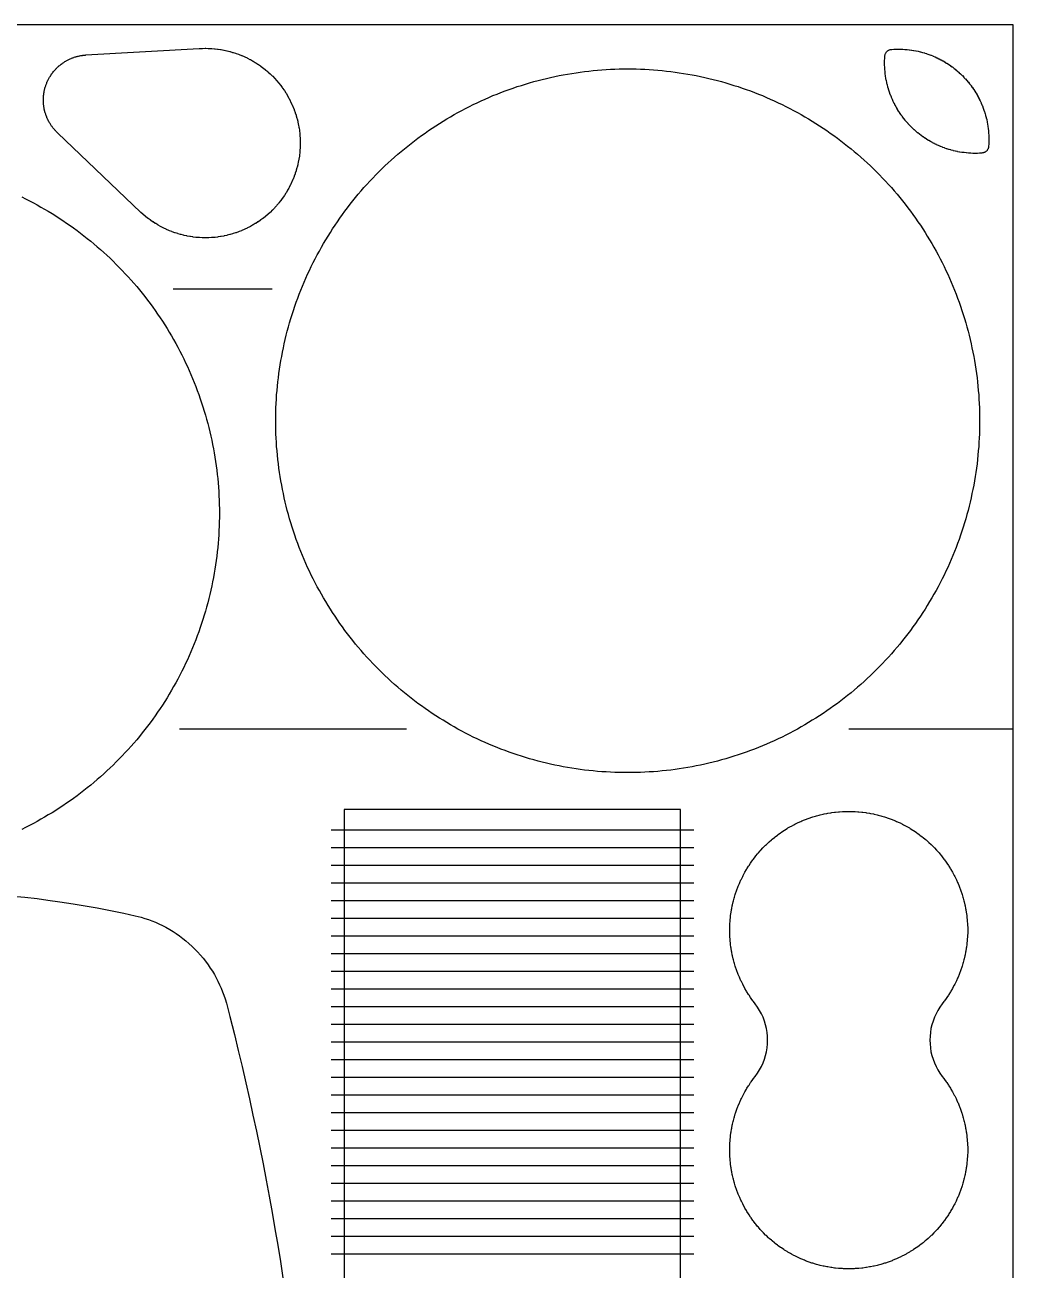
# Model space of a CAD drawing. Header units: millimetres. Extents: x 0 to 2100, y 0 to 2800.
# Drawn here: x 977 to 2100, y 1385 to 2800 of the extents above; entities that cross this region are included whole.
import ezdxf

# ---------------------------------------------------------------- set-up
doc = ezdxf.new("R2010")
doc.units = ezdxf.units.MM
for name, color, linetype in [('DANISH_V91_Z4', 1, 'Continuous'), ('HEDIYELIK_13', 30, 'Continuous'), ('HEDIYELIK_17', 30, 'Continuous'), ('HEDIYELIK_18', 30, 'Continuous'), ('KIRIM_Z1.5', 4, 'Continuous'), ('PLAKA', 8, 'Continuous'), ('TARAMA_OLUK_Z1.3', 3, 'Continuous'), ('TARAMA_PANEL', 5, 'Continuous'), ('V91_GONYE_DAIRE', 1, 'Continuous')]:
    doc.layers.add(name, color=color, linetype=linetype)

msp = doc.modelspace()

# ---------------------------------------------------------------- linework, layer by layer
at = {"layer": 'DANISH_V91_Z4'}
msp.add_lwpolyline([(963.4, 1809.7), (977.1, 1808.3), (990.9, 1806.8), (1003.1, 1805.2), (1016.7, 1803.3), (1031.9, 1801), (1045.5, 1798.7), (1059.1, 1796.3), (1074.3, 1793.4), (1089.6, 1790.3), (1102.3, 1787.4), (1109, 1785.7), (1113.2, 1784.4), (1117.3, 1783), (1121.4, 1781.5), (1125.4, 1779.9), (1129.3, 1778.1), (1133.2, 1776.2), (1137.1, 1774.2), (1141.6, 1771.7), (1145.3, 1769.4), (1148.9, 1767), (1152.5, 1764.6), (1156.6, 1761.4), (1160, 1758.7), (1163.3, 1755.9), (1167.1, 1752.4), (1170.2, 1749.4), (1173.2, 1746.2), (1176.7, 1742.4), (1179.5, 1739.1), (1182.2, 1735.7), (1185.3, 1731.5), (1187.7, 1727.9), (1190, 1724.2), (1192.3, 1720.5), (1194.4, 1716.7), (1196.4, 1712.9), (1198.2, 1709), (1200, 1705), (1201.6, 1701), (1203.1, 1696.9), (1204.5, 1692.8), (1206, 1687.8), (1209.9, 1672.9), (1215, 1652.4), (1219.5, 1634.1), (1223.8, 1615.8), (1228.1, 1597.5), (1232.2, 1579.1), (1236.2, 1560.7), (1240.1, 1542.3), (1243.9, 1523.9), (1247.6, 1505.4), (1251.2, 1486.9), (1254.6, 1468.4), (1258, 1449.9), (1261.2, 1431.4), (1264.3, 1412.8), (1267.3, 1394.2), (1270.2, 1375.6)], dxfattribs=at)
at = {"layer": 'HEDIYELIK_13'}
msp.add_lwpolyline([(1209.8, 2769.8), (1210.4, 2769.6), (1213.1, 2768.8), (1213.7, 2768.7), (1216.5, 2767.8), (1217.1, 2767.6), (1219.8, 2766.6), (1220.4, 2766.4), (1223.1, 2765.3), (1223.7, 2765.1), (1226.3, 2763.9), (1226.9, 2763.7), (1229.5, 2762.4), (1230.1, 2762.1), (1232.7, 2760.8), (1233.2, 2760.5), (1235.8, 2759.1), (1236.3, 2758.8), (1238.8, 2757.3), (1239.3, 2757), (1241.8, 2755.4), (1242.3, 2755.1), (1244.7, 2753.4), (1245.2, 2753), (1247.5, 2751.3), (1248, 2750.9), (1250.3, 2749.1), (1250.7, 2748.7), (1253, 2746.9), (1253.4, 2746.4), (1255.6, 2744.5), (1256, 2744.1), (1258.1, 2742.1), (1258.6, 2741.6), (1260.6, 2739.5), (1261, 2739.1), (1262.9, 2736.9), (1263.4, 2736.5), (1265.2, 2734.3), (1265.6, 2733.8), (1267.4, 2731.5), (1267.8, 2731), (1269.5, 2728.7), (1269.9, 2728.2), (1271.6, 2725.8), (1271.9, 2725.3), (1273.5, 2722.8), (1273.8, 2722.3), (1275.3, 2719.8), (1275.6, 2719.3), (1277, 2716.7), (1277.3, 2716.2), (1278.6, 2713.6), (1278.9, 2713), (1280.1, 2710.4), (1280.4, 2709.8), (1281.6, 2707.2), (1281.8, 2706.6), (1282.9, 2703.9), (1283.1, 2703.3), (1284.1, 2700.6), (1284.3, 2700), (1285.1, 2697.3), (1285.3, 2696.7), (1286.1, 2693.9), (1286.3, 2693.3), (1287, 2690.5), (1287.1, 2689.8), (1287.7, 2687), (1287.9, 2686.4), (1288.4, 2683.5), (1288.5, 2682.9), (1288.9, 2680.1), (1289, 2679.4), (1289.3, 2676.6), (1289.4, 2675.9), (1289.6, 2673), (1289.7, 2672.4), (1289.8, 2669.5), (1289.8, 2668.9), (1289.9, 2666), (1289.9, 2665.4), (1289.8, 2662.5), (1289.8, 2661.9), (1289.7, 2659), (1289.6, 2658.3), (1289.4, 2655.4), (1289.3, 2654.8), (1289, 2651.9), (1288.9, 2651.3), (1288.5, 2648.5), (1288.4, 2647.8), (1287.9, 2645), (1287.7, 2644.4), (1287.1, 2641.5), (1287, 2640.9), (1286.3, 2638.1), (1286.1, 2637.5), (1285.3, 2634.7), (1285.1, 2634.1), (1284.3, 2631.4), (1284.1, 2630.8), (1283.1, 2628.1), (1282.9, 2627.5), (1281.8, 2624.8), (1281.6, 2624.2), (1280.4, 2621.5), (1280.1, 2621), (1278.9, 2618.3), (1278.6, 2617.8), (1277.3, 2615.2), (1277, 2614.6), (1275.6, 2612.1), (1275.3, 2611.6), (1273.8, 2609.1), (1273.5, 2608.6), (1271.9, 2606.1), (1271.6, 2605.6), (1269.9, 2603.2), (1269.5, 2602.7), (1267.8, 2600.4), (1267.4, 2599.9), (1265.6, 2597.6), (1265.2, 2597.1), (1263.4, 2594.9), (1262.9, 2594.4), (1261, 2592.3), (1260.6, 2591.8), (1258.6, 2589.8), (1258.1, 2589.3), (1256, 2587.3), (1255.6, 2586.9), (1253.4, 2584.9), (1253, 2584.5), (1250.7, 2582.6), (1250.3, 2582.2), (1248, 2580.4), (1247.5, 2580.1), (1245.2, 2578.3), (1244.7, 2578), (1242.3, 2576.3), (1241.8, 2576), (1239.3, 2574.4), (1238.8, 2574.1), (1236.3, 2572.6), (1235.8, 2572.3), (1233.2, 2570.9), (1232.7, 2570.6), (1230.1, 2569.2), (1229.5, 2569), (1226.9, 2567.7), (1226.3, 2567.5), (1223.7, 2566.3), (1223.1, 2566.1), (1220.4, 2565), (1219.8, 2564.8), (1217.1, 2563.8), (1216.5, 2563.6), (1213.7, 2562.7), (1213.1, 2562.5), (1210.4, 2561.8), (1209.8, 2561.6), (1206.9, 2560.9), (1206.3, 2560.7), (1203.5, 2560.1), (1202.9, 2560), (1200, 2559.5), (1199.4, 2559.4), (1196.6, 2559), (1195.9, 2558.9), (1193.1, 2558.5), (1192.4, 2558.5), (1189.5, 2558.3), (1188.9, 2558.2), (1186, 2558.1), (1185.4, 2558), (1182.5, 2558), (1181.9, 2558), (1179, 2558), (1178.3, 2558.1), (1175.5, 2558.2), (1174.8, 2558.3), (1171.9, 2558.5), (1171.3, 2558.5), (1168.4, 2558.9), (1167.8, 2559), (1165, 2559.4), (1164.3, 2559.5), (1161.5, 2560), (1160.9, 2560.1), (1158, 2560.7), (1157.4, 2560.9), (1154.6, 2561.6), (1154, 2561.8), (1151.2, 2562.5), (1150.6, 2562.7), (1147.9, 2563.6), (1147.3, 2563.8), (1144.5, 2564.8), (1144, 2565), (1141.3, 2566.1), (1140.7, 2566.3), (1138, 2567.5), (1137.5, 2567.7), (1134.8, 2569), (1134.3, 2569.2), (1131.7, 2570.6), (1131.1, 2570.9), (1128.6, 2572.3), (1128.1, 2572.6), (1125.6, 2574.1), (1125.1, 2574.4), (1122.6, 2576), (1122.1, 2576.3), (1119.7, 2578), (1119.2, 2578.3), (1116.9, 2580.1), (1116.4, 2580.4), (1114.1, 2582.2), (1113.6, 2582.6), (1111.4, 2584.5), (1110.9, 2584.9), (1108.7, 2586.9), (1108.4, 2587.3), (1014.3, 2677.1), (1014.2, 2677.2), (1013.2, 2678.1), (1012.8, 2678.5), (1012.1, 2679.3), (1011.6, 2679.8), (1010.9, 2680.5), (1010.5, 2681), (1009.8, 2681.8), (1009.4, 2682.3), (1008.8, 2683.1), (1008.4, 2683.6), (1007.8, 2684.5), (1007.4, 2685), (1006.8, 2685.8), (1006.5, 2686.3), (1005.9, 2687.2), (1005.6, 2687.8), (1005, 2688.7), (1004.7, 2689.2), (1004.2, 2690.1), (1003.9, 2690.7), (1003.4, 2691.6), (1003.1, 2692.2), (1002.7, 2693.1), (1002.4, 2693.7), (1002, 2694.7), (1001.8, 2695.2), (1001.4, 2696.2), (1001.2, 2696.8), (1000.8, 2697.8), (1000.6, 2698.4), (1000.3, 2699.4), (1000.1, 2700), (999.8, 2701), (999.7, 2701.6), (999.4, 2702.6), (999.3, 2703.2), (999, 2704.3), (998.9, 2704.9), (998.7, 2705.9), (998.6, 2706.5), (998.5, 2707.6), (998.4, 2708.2), (998.3, 2709.2), (998.2, 2709.9), (998.1, 2710.9), (998.1, 2711.5), (998, 2712.6), (998, 2713.2), (998, 2714.3), (998, 2714.9), (998, 2715.9), (998, 2716.6), (998.1, 2717.6), (998.1, 2718.2), (998.2, 2719.3), (998.3, 2719.9), (998.4, 2721), (998.5, 2721.6), (998.6, 2722.6), (998.7, 2723.2), (998.9, 2724.3), (999, 2724.9), (999.3, 2725.9), (999.4, 2726.5), (999.7, 2727.5), (999.8, 2728.2), (1000.1, 2729.2), (1000.3, 2729.8), (1000.6, 2730.8), (1000.8, 2731.4), (1001.2, 2732.3), (1001.4, 2732.9), (1001.8, 2733.9), (1002, 2734.5), (1002.4, 2735.5), (1002.7, 2736), (1003.1, 2737), (1003.4, 2737.5), (1003.9, 2738.5), (1004.2, 2739), (1004.7, 2739.9), (1005, 2740.5), (1005.6, 2741.4), (1005.9, 2741.9), (1006.5, 2742.8), (1006.8, 2743.3), (1007.4, 2744.2), (1007.8, 2744.7), (1008.4, 2745.5), (1008.8, 2746), (1009.4, 2746.9), (1009.8, 2747.4), (1010.5, 2748.2), (1010.9, 2748.6), (1011.6, 2749.4), (1012.1, 2749.9), (1012.8, 2750.6), (1013.2, 2751.1), (1014, 2751.8), (1014.5, 2752.2), (1015.2, 2752.9), (1015.7, 2753.3), (1016.5, 2754), (1017, 2754.4), (1017.8, 2755.1), (1018.3, 2755.4), (1019.2, 2756.1), (1019.7, 2756.4), (1020.5, 2757), (1021.1, 2757.4), (1021.9, 2758), (1022.5, 2758.3), (1023.4, 2758.8), (1023.9, 2759.1), (1024.8, 2759.7), (1025.4, 2759.9), (1026.3, 2760.4), (1026.9, 2760.7), (1027.8, 2761.2), (1028.4, 2761.4), (1029.4, 2761.8), (1029.9, 2762.1), (1030.9, 2762.5), (1031.5, 2762.7), (1032.5, 2763), (1033.1, 2763.2), (1034.1, 2763.6), (1034.7, 2763.7), (1035.7, 2764), (1036.3, 2764.2), (1037.3, 2764.4), (1037.9, 2764.6), (1039, 2764.8), (1039.6, 2764.9), (1040.6, 2765.1), (1041.2, 2765.2), (1042.3, 2765.4), (1042.9, 2765.5), (1043.9, 2765.6), (1044.6, 2765.6), (1045.7, 2765.7), (1046.2, 2765.8), (1175.1, 2773.2), (1175.2, 2773.2), (1178.3, 2773.3), (1179, 2773.3), (1181.9, 2773.4), (1182.5, 2773.4), (1185.4, 2773.3), (1186, 2773.3), (1188.9, 2773.2), (1189.5, 2773.1), (1192.4, 2772.9), (1193.1, 2772.8), (1195.9, 2772.5), (1196.6, 2772.4), (1199.4, 2772), (1200, 2771.9), (1202.9, 2771.4), (1203.5, 2771.3), (1206.3, 2770.6), (1206.9, 2770.5)], close=True, dxfattribs=at)
at = {"layer": 'HEDIYELIK_17'}
msp.add_lwpolyline([(2019.4, 1687.2), (2016.8, 1683.6), (2014.5, 1679.8), (2012.4, 1675.9), (2010.6, 1671.9), (2009, 1667.7), (2007.7, 1663.5), (2006.7, 1659.2), (2006, 1654.8), (2005.6, 1650.4), (2005.4, 1646), (2005.6, 1641.6), (2006, 1637.2), (2006.7, 1632.8), (2007.7, 1628.5), (2009, 1624.3), (2010.6, 1620.1), (2012.4, 1616.1), (2014.5, 1612.2), (2016.8, 1608.4), (2019.4, 1604.8), (2021.4, 1602.2), (2022.1, 1601.3), (2024, 1598.6), (2024.7, 1597.7), (2026.5, 1594.9), (2027.1, 1594), (2028.9, 1591.2), (2029.4, 1590.2), (2031.1, 1587.3), (2031.6, 1586.4), (2033.2, 1583.5), (2033.7, 1582.5), (2035.2, 1579.5), (2035.6, 1578.5), (2037, 1575.5), (2037.4, 1574.5), (2038.7, 1571.4), (2039.1, 1570.4), (2040.3, 1567.3), (2040.7, 1566.2), (2041.7, 1563.1), (2042.1, 1562), (2043, 1558.8), (2043.3, 1557.8), (2044.2, 1554.6), (2044.5, 1553.5), (2045.2, 1550.3), (2045.5, 1549.2), (2046.1, 1545.9), (2046.3, 1544.8), (2046.8, 1541.6), (2047, 1540.5), (2047.4, 1537.2), (2047.6, 1536.1), (2047.9, 1532.8), (2048, 1531.7), (2048.2, 1528.4), (2048.2, 1527.3), (2048.4, 1524), (2048.4, 1522.8), (2048.4, 1519.5), (2048.4, 1518.4), (2048.2, 1515.1), (2048.2, 1514), (2048, 1510.7), (2047.9, 1509.6), (2047.6, 1506.3), (2047.4, 1505.2), (2047, 1501.9), (2046.8, 1500.8), (2046.3, 1497.5), (2046.1, 1496.4), (2045.5, 1493.2), (2045.2, 1492.1), (2044.5, 1488.9), (2044.2, 1487.8), (2043.3, 1484.6), (2043, 1483.5), (2042.1, 1480.4), (2041.7, 1479.3), (2040.7, 1476.2), (2040.3, 1475.1), (2039.1, 1472), (2038.7, 1471), (2037.4, 1467.9), (2037, 1466.9), (2035.6, 1463.9), (2035.2, 1462.9), (2033.7, 1459.9), (2033.2, 1458.9), (2031.6, 1456), (2031.1, 1455), (2029.4, 1452.2), (2028.9, 1451.2), (2027.1, 1448.4), (2026.5, 1447.5), (2024.7, 1444.7), (2024, 1443.8), (2022.1, 1441.1), (2021.4, 1440.2), (2019.4, 1437.6), (2018.7, 1436.7), (2016.6, 1434.1), (2015.9, 1433.3), (2013.7, 1430.8), (2013, 1430), (2010.7, 1427.6), (2010, 1426.8), (2007.6, 1424.4), (2006.8, 1423.7), (2004.4, 1421.4), (2003.6, 1420.6), (2001.1, 1418.5), (2000.2, 1417.7), (1997.7, 1415.6), (1996.8, 1414.9), (1994.2, 1412.9), (1993.3, 1412.3), (1990.6, 1410.3), (1989.7, 1409.7), (1986.9, 1407.9), (1986, 1407.3), (1983.2, 1405.5), (1982.2, 1404.9), (1979.3, 1403.3), (1978.4, 1402.7), (1975.5, 1401.2), (1974.5, 1400.7), (1971.5, 1399.2), (1970.5, 1398.7), (1967.5, 1397.4), (1966.5, 1396.9), (1963.4, 1395.7), (1962.4, 1395.2), (1959.3, 1394.1), (1958.2, 1393.7), (1955.1, 1392.6), (1954, 1392.3), (1950.8, 1391.3), (1949.8, 1391), (1946.6, 1390.2), (1945.5, 1389.9), (1942.3, 1389.2), (1941.2, 1388.9), (1937.9, 1388.3), (1936.8, 1388.1), (1933.6, 1387.5), (1932.5, 1387.4), (1929.2, 1386.9), (1928.1, 1386.8), (1924.8, 1386.5), (1923.7, 1386.4), (1920.4, 1386.2), (1919.3, 1386.1), (1916, 1386), (1914.8, 1386), (1911.5, 1386), (1910.4, 1386), (1907.1, 1386.1), (1906, 1386.2), (1902.7, 1386.4), (1901.6, 1386.5), (1898.3, 1386.8), (1897.2, 1386.9), (1893.9, 1387.4), (1892.8, 1387.5), (1889.5, 1388.1), (1888.4, 1388.3), (1885.2, 1388.9), (1884.1, 1389.2), (1880.9, 1389.9), (1879.8, 1390.2), (1876.6, 1391), (1875.5, 1391.3), (1872.4, 1392.3), (1871.3, 1392.6), (1868.2, 1393.7), (1867.1, 1394.1), (1864, 1395.2), (1863, 1395.7), (1859.9, 1396.9), (1858.9, 1397.4), (1855.9, 1398.7), (1854.9, 1399.2), (1851.9, 1400.7), (1850.9, 1401.2), (1848, 1402.7), (1847, 1403.3), (1844.2, 1404.9), (1843.2, 1405.5), (1840.4, 1407.3), (1839.5, 1407.9), (1836.7, 1409.7), (1835.8, 1410.3), (1833.1, 1412.3), (1832.2, 1412.9), (1829.6, 1414.9), (1828.7, 1415.6), (1826.1, 1417.7), (1825.3, 1418.5), (1822.8, 1420.6), (1822, 1421.4), (1819.6, 1423.7), (1818.8, 1424.4), (1816.4, 1426.8), (1815.7, 1427.6), (1813.4, 1430), (1812.6, 1430.8), (1810.5, 1433.3), (1809.7, 1434.1), (1807.6, 1436.7), (1806.9, 1437.6), (1804.9, 1440.2), (1804.3, 1441.1), (1802.3, 1443.8), (1801.7, 1444.7), (1799.9, 1447.5), (1799.3, 1448.4), (1797.5, 1451.2), (1796.9, 1452.2), (1795.3, 1455), (1794.7, 1456), (1793.2, 1458.9), (1792.7, 1459.9), (1791.2, 1462.9), (1790.7, 1463.9), (1789.4, 1466.9), (1788.9, 1467.9), (1787.7, 1471), (1787.2, 1472), (1786.1, 1475.1), (1785.7, 1476.2), (1784.6, 1479.3), (1784.3, 1480.4), (1783.3, 1483.5), (1783, 1484.6), (1782.2, 1487.8), (1781.9, 1488.9), (1781.2, 1492.1), (1780.9, 1493.2), (1780.3, 1496.4), (1780.1, 1497.5), (1779.5, 1500.8), (1779.4, 1501.9), (1778.9, 1505.2), (1778.8, 1506.3), (1778.5, 1509.6), (1778.4, 1510.7), (1778.2, 1514), (1778.1, 1515.1), (1778, 1518.4), (1778, 1519.5), (1778, 1522.8), (1778, 1524), (1778.1, 1527.3), (1778.2, 1528.4), (1778.4, 1531.7), (1778.5, 1532.8), (1778.8, 1536.1), (1778.9, 1537.2), (1779.4, 1540.5), (1779.5, 1541.6), (1780.1, 1544.8), (1780.3, 1545.9), (1780.9, 1549.2), (1781.2, 1550.3), (1781.9, 1553.5), (1782.2, 1554.6), (1783, 1557.8), (1783.3, 1558.8), (1784.3, 1562), (1784.6, 1563.1), (1785.7, 1566.2), (1786.1, 1567.3), (1787.2, 1570.4), (1787.7, 1571.4), (1788.9, 1574.5), (1789.4, 1575.5), (1790.7, 1578.5), (1791.2, 1579.5), (1792.7, 1582.5), (1793.2, 1583.5), (1794.7, 1586.4), (1795.3, 1587.3), (1796.9, 1590.2), (1797.5, 1591.2), (1799.3, 1594), (1799.9, 1594.9), (1801.7, 1597.7), (1802.3, 1598.6), (1804.3, 1601.3), (1804.9, 1602.2), (1807, 1604.8), (1809.6, 1608.4), (1811.9, 1612.2), (1814, 1616.1), (1815.8, 1620.1), (1817.4, 1624.3), (1818.6, 1628.5), (1819.7, 1632.8), (1820.4, 1637.2), (1820.8, 1641.6), (1821, 1646), (1820.8, 1650.4), (1820.4, 1654.8), (1819.7, 1659.2), (1818.6, 1663.5), (1817.4, 1667.7), (1815.8, 1671.9), (1814, 1675.9), (1811.9, 1679.8), (1809.6, 1683.6), (1807, 1687.2), (1804.9, 1689.8), (1804.3, 1690.7), (1802.3, 1693.4), (1801.7, 1694.3), (1799.9, 1697.1), (1799.3, 1698), (1797.5, 1700.8), (1796.9, 1701.8), (1795.3, 1704.7), (1794.7, 1705.6), (1793.2, 1708.5), (1792.7, 1709.5), (1791.2, 1712.5), (1790.7, 1713.5), (1789.4, 1716.5), (1788.9, 1717.5), (1787.7, 1720.6), (1787.2, 1721.6), (1786.1, 1724.7), (1785.7, 1725.8), (1784.6, 1728.9), (1784.3, 1730), (1783.3, 1733.2), (1783, 1734.2), (1782.2, 1737.4), (1781.9, 1738.5), (1781.2, 1741.7), (1780.9, 1742.8), (1780.3, 1746.1), (1780.1, 1747.2), (1779.5, 1750.4), (1779.4, 1751.5), (1778.9, 1754.8), (1778.8, 1755.9), (1778.5, 1759.2), (1778.4, 1760.3), (1778.2, 1763.6), (1778.1, 1764.7), (1778, 1768), (1778, 1769.2), (1778, 1772.5), (1778, 1773.6), (1778.1, 1776.9), (1778.2, 1778), (1778.4, 1781.3), (1778.5, 1782.4), (1778.8, 1785.7), (1778.9, 1786.8), (1779.4, 1790.1), (1779.5, 1791.2), (1780.1, 1794.5), (1780.3, 1795.6), (1780.9, 1798.8), (1781.2, 1799.9), (1781.9, 1803.1), (1782.2, 1804.2), (1783, 1807.4), (1783.3, 1808.5), (1784.3, 1811.6), (1784.6, 1812.7), (1785.7, 1815.8), (1786.1, 1816.9), (1787.2, 1820), (1787.7, 1821), (1788.9, 1824.1), (1789.4, 1825.1), (1790.7, 1828.1), (1791.2, 1829.1), (1792.7, 1832.1), (1793.2, 1833.1), (1794.7, 1836), (1795.3, 1837), (1796.9, 1839.8), (1797.5, 1840.8), (1799.3, 1843.6), (1799.9, 1844.5), (1801.7, 1847.3), (1802.3, 1848.2), (1804.3, 1850.9), (1804.9, 1851.8), (1806.9, 1854.4), (1807.6, 1855.3), (1809.7, 1857.9), (1810.5, 1858.7), (1812.6, 1861.2), (1813.4, 1862), (1815.7, 1864.4), (1816.4, 1865.2), (1818.8, 1867.6), (1819.6, 1868.3), (1822, 1870.6), (1822.8, 1871.4), (1825.3, 1873.5), (1826.1, 1874.3), (1828.7, 1876.4), (1829.6, 1877.1), (1832.2, 1879.1), (1833.1, 1879.7), (1835.8, 1881.7), (1836.7, 1882.3), (1839.5, 1884.1), (1840.4, 1884.7), (1843.2, 1886.5), (1844.2, 1887.1), (1847, 1888.7), (1848, 1889.3), (1850.9, 1890.8), (1851.9, 1891.3), (1854.9, 1892.8), (1855.9, 1893.3), (1858.9, 1894.6), (1859.9, 1895.1), (1863, 1896.3), (1864, 1896.8), (1867.1, 1897.9), (1868.2, 1898.3), (1871.3, 1899.4), (1872.4, 1899.7), (1875.5, 1900.7), (1876.6, 1901), (1879.8, 1901.8), (1880.9, 1902.1), (1884.1, 1902.8), (1885.2, 1903.1), (1888.4, 1903.7), (1889.5, 1903.9), (1892.8, 1904.5), (1893.9, 1904.6), (1897.2, 1905.1), (1898.3, 1905.2), (1901.6, 1905.5), (1902.7, 1905.6), (1906, 1905.8), (1907.1, 1905.9), (1910.4, 1906), (1911.5, 1906), (1914.8, 1906), (1916, 1906), (1919.3, 1905.9), (1920.4, 1905.8), (1923.7, 1905.6), (1924.8, 1905.5), (1928.1, 1905.2), (1929.2, 1905.1), (1932.5, 1904.6), (1933.6, 1904.5), (1936.8, 1903.9), (1937.9, 1903.7), (1941.2, 1903.1), (1942.3, 1902.8), (1945.5, 1902.1), (1946.6, 1901.8), (1949.8, 1901), (1950.8, 1900.7), (1954, 1899.7), (1955.1, 1899.4), (1958.2, 1898.3), (1959.3, 1897.9), (1962.4, 1896.8), (1963.4, 1896.3), (1966.5, 1895.1), (1967.5, 1894.6), (1970.5, 1893.3), (1971.5, 1892.8), (1974.5, 1891.3), (1975.5, 1890.8), (1978.4, 1889.3), (1979.3, 1888.7), (1982.2, 1887.1), (1983.2, 1886.5), (1986, 1884.7), (1986.9, 1884.1), (1989.7, 1882.3), (1990.6, 1881.7), (1993.3, 1879.7), (1994.2, 1879.1), (1996.8, 1877.1), (1997.7, 1876.4), (2000.2, 1874.3), (2001.1, 1873.5), (2003.6, 1871.4), (2004.4, 1870.6), (2006.8, 1868.3), (2007.6, 1867.6), (2010, 1865.2), (2010.7, 1864.4), (2013, 1862), (2013.7, 1861.2), (2015.9, 1858.7), (2016.6, 1857.9), (2018.7, 1855.3), (2019.4, 1854.4), (2021.4, 1851.8), (2022.1, 1850.9), (2024, 1848.2), (2024.7, 1847.3), (2026.5, 1844.5), (2027.1, 1843.6), (2028.9, 1840.8), (2029.4, 1839.8), (2031.1, 1837), (2031.6, 1836), (2033.2, 1833.1), (2033.7, 1832.1), (2035.2, 1829.1), (2035.6, 1828.1), (2037, 1825.1), (2037.4, 1824.1), (2038.7, 1821), (2039.1, 1820), (2040.3, 1816.9), (2040.7, 1815.8), (2041.7, 1812.7), (2042.1, 1811.6), (2043, 1808.5), (2043.3, 1807.4), (2044.2, 1804.2), (2044.5, 1803.1), (2045.2, 1799.9), (2045.5, 1798.8), (2046.1, 1795.6), (2046.3, 1794.5), (2046.8, 1791.2), (2047, 1790.1), (2047.4, 1786.8), (2047.6, 1785.7), (2047.9, 1782.4), (2048, 1781.3), (2048.2, 1778), (2048.2, 1776.9), (2048.4, 1773.6), (2048.4, 1772.5), (2048.4, 1769.2), (2048.4, 1768), (2048.2, 1764.7), (2048.2, 1763.6), (2048, 1760.3), (2047.9, 1759.2), (2047.6, 1755.9), (2047.4, 1754.8), (2047, 1751.5), (2046.8, 1750.4), (2046.3, 1747.2), (2046.1, 1746.1), (2045.5, 1742.8), (2045.2, 1741.7), (2044.5, 1738.5), (2044.2, 1737.4), (2043.3, 1734.2), (2043, 1733.2), (2042.1, 1730), (2041.7, 1728.9), (2040.7, 1725.8), (2040.3, 1724.7), (2039.1, 1721.6), (2038.7, 1720.6), (2037.4, 1717.5), (2037, 1716.5), (2035.6, 1713.5), (2035.2, 1712.5), (2033.7, 1709.5), (2033.2, 1708.5), (2031.6, 1705.6), (2031.1, 1704.7), (2029.4, 1701.8), (2028.9, 1700.8), (2027.1, 1698), (2026.5, 1697.1), (2024.7, 1694.3), (2024, 1693.4), (2022.1, 1690.7), (2021.4, 1689.8)], close=True, dxfattribs=at)
at = {"layer": 'HEDIYELIK_18'}
msp.add_lwpolyline([(2072.2, 2661.9), (2072.1, 2661.2), (2072, 2660.7), (2071.9, 2660.2), (2071.7, 2659.7), (2071.5, 2659.2), (2071.3, 2658.7), (2071, 2658.2), (2070.7, 2657.7), (2070.4, 2657.3), (2070, 2656.9), (2069.6, 2656.5), (2069.2, 2656.1), (2068.8, 2655.8), (2068.3, 2655.5), (2067.8, 2655.2), (2067.4, 2655), (2066.8, 2654.8), (2066.3, 2654.6), (2065.8, 2654.5), (2065.3, 2654.4), (2064.6, 2654.3), (2064.3, 2654.3), (2062.1, 2654.1), (2061.8, 2654.1), (2059.6, 2654), (2059.3, 2654), (2057.1, 2654), (2056.8, 2654), (2054.5, 2654), (2054.2, 2654), (2052, 2654.1), (2051.7, 2654.1), (2049.5, 2654.3), (2049.2, 2654.3), (2047, 2654.5), (2046.7, 2654.5), (2044.5, 2654.8), (2044.2, 2654.8), (2042, 2655.1), (2041.7, 2655.1), (2039.5, 2655.5), (2039.2, 2655.5), (2037, 2655.9), (2036.7, 2656), (2034.5, 2656.5), (2034.2, 2656.5), (2032.1, 2657), (2031.8, 2657.1), (2029.6, 2657.7), (2029.3, 2657.8), (2027.2, 2658.4), (2026.9, 2658.5), (2024.8, 2659.1), (2024.5, 2659.2), (2022.4, 2660), (2022.1, 2660.1), (2020, 2660.8), (2019.7, 2661), (2017.7, 2661.8), (2017.4, 2661.9), (2015.3, 2662.8), (2015.1, 2662.9), (2013.1, 2663.8), (2012.8, 2663.9), (2010.8, 2664.9), (2010.5, 2665.1), (2008.5, 2666.1), (2008.3, 2666.2), (2006.3, 2667.3), (2006.1, 2667.4), (2004.1, 2668.6), (2003.9, 2668.7), (2002, 2669.9), (2001.7, 2670), (1999.9, 2671.3), (1999.6, 2671.4), (1997.8, 2672.7), (1997.5, 2672.9), (1995.7, 2674.2), (1995.5, 2674.3), (1993.7, 2675.7), (1993.5, 2675.9), (1991.7, 2677.3), (1991.5, 2677.5), (1989.8, 2678.9), (1989.6, 2679.1), (1987.9, 2680.6), (1987.7, 2680.8), (1986.1, 2682.3), (1985.8, 2682.5), (1984.3, 2684), (1984, 2684.3), (1982.5, 2685.8), (1982.3, 2686.1), (1980.8, 2687.7), (1980.6, 2687.9), (1979.1, 2689.6), (1978.9, 2689.8), (1977.5, 2691.5), (1977.3, 2691.7), (1975.9, 2693.5), (1975.7, 2693.7), (1974.3, 2695.5), (1974.2, 2695.7), (1972.9, 2697.5), (1972.7, 2697.8), (1971.4, 2699.6), (1971.3, 2699.9), (1970, 2701.7), (1969.9, 2702), (1968.7, 2703.9), (1968.6, 2704.1), (1967.4, 2706.1), (1967.3, 2706.3), (1966.2, 2708.3), (1966.1, 2708.5), (1965.1, 2710.5), (1964.9, 2710.8), (1963.9, 2712.8), (1963.8, 2713.1), (1962.9, 2715.1), (1962.8, 2715.3), (1961.9, 2717.4), (1961.8, 2717.7), (1961, 2719.7), (1960.8, 2720), (1960.1, 2722.1), (1960, 2722.4), (1959.2, 2724.5), (1959.1, 2724.8), (1958.5, 2726.9), (1958.4, 2727.2), (1957.8, 2729.3), (1957.7, 2729.6), (1957.1, 2731.8), (1957, 2732.1), (1956.5, 2734.2), (1956.5, 2734.5), (1956, 2736.7), (1955.9, 2737), (1955.5, 2739.2), (1955.5, 2739.5), (1955.1, 2741.7), (1955.1, 2742), (1954.8, 2744.2), (1954.8, 2744.5), (1954.5, 2746.7), (1954.5, 2747), (1954.3, 2749.2), (1954.3, 2749.5), (1954.1, 2751.7), (1954.1, 2752), (1954, 2754.2), (1954, 2754.5), (1954, 2756.8), (1954, 2757.1), (1954, 2759.3), (1954, 2759.6), (1954.1, 2761.8), (1954.1, 2762.1), (1954.3, 2764.3), (1954.3, 2764.6), (1954.4, 2765.3), (1954.5, 2765.8), (1954.6, 2766.3), (1954.8, 2766.8), (1955, 2767.4), (1955.2, 2767.8), (1955.5, 2768.3), (1955.8, 2768.8), (1956.1, 2769.2), (1956.5, 2769.6), (1956.9, 2770), (1957.3, 2770.4), (1957.7, 2770.7), (1958.2, 2771), (1958.7, 2771.3), (1959.2, 2771.5), (1959.7, 2771.7), (1960.2, 2771.9), (1960.7, 2772), (1961.2, 2772.1), (1961.9, 2772.2), (1962.2, 2772.2), (1964.4, 2772.4), (1964.7, 2772.4), (1966.9, 2772.5), (1967.2, 2772.5), (1969.4, 2772.5), (1969.7, 2772.5), (1972, 2772.5), (1972.3, 2772.5), (1974.5, 2772.4), (1974.8, 2772.4), (1977, 2772.2), (1977.3, 2772.2), (1979.5, 2772), (1979.8, 2772), (1982, 2771.7), (1982.3, 2771.7), (1984.5, 2771.4), (1984.8, 2771.4), (1987, 2771), (1987.3, 2771), (1989.5, 2770.6), (1989.8, 2770.5), (1992, 2770), (1992.3, 2770), (1994.4, 2769.5), (1994.7, 2769.4), (1996.9, 2768.8), (1997.2, 2768.7), (1999.3, 2768.1), (1999.6, 2768), (2001.7, 2767.4), (2002, 2767.3), (2004.1, 2766.5), (2004.4, 2766.4), (2006.5, 2765.7), (2006.8, 2765.6), (2008.8, 2764.7), (2009.1, 2764.6), (2011.2, 2763.7), (2011.4, 2763.6), (2013.5, 2762.7), (2013.7, 2762.6), (2015.7, 2761.6), (2016, 2761.4), (2018, 2760.4), (2018.2, 2760.3), (2020.2, 2759.2), (2020.4, 2759.1), (2022.4, 2757.9), (2022.6, 2757.8), (2024.5, 2756.6), (2024.8, 2756.5), (2026.6, 2755.2), (2026.9, 2755.1), (2028.7, 2753.8), (2029, 2753.6), (2030.8, 2752.3), (2031, 2752.2), (2032.8, 2750.8), (2033, 2750.6), (2034.8, 2749.2), (2035, 2749), (2036.7, 2747.6), (2036.9, 2747.4), (2038.6, 2745.9), (2038.8, 2745.7), (2040.4, 2744.2), (2040.7, 2744), (2042.3, 2742.5), (2042.5, 2742.3), (2044, 2740.7), (2044.2, 2740.4), (2045.7, 2738.8), (2045.9, 2738.6), (2047.4, 2736.9), (2047.6, 2736.7), (2049, 2735), (2049.2, 2734.8), (2050.6, 2733), (2050.8, 2732.8), (2052.2, 2731), (2052.3, 2730.8), (2053.6, 2729), (2053.8, 2728.7), (2055.1, 2726.9), (2055.2, 2726.6), (2056.5, 2724.8), (2056.6, 2724.5), (2057.8, 2722.6), (2057.9, 2722.4), (2059.1, 2720.4), (2059.2, 2720.2), (2060.3, 2718.2), (2060.4, 2718), (2061.4, 2716), (2061.6, 2715.7), (2062.6, 2713.7), (2062.7, 2713.5), (2063.6, 2711.4), (2063.7, 2711.2), (2064.6, 2709.1), (2064.7, 2708.8), (2065.6, 2706.8), (2065.7, 2706.5), (2066.4, 2704.4), (2066.5, 2704.1), (2067.3, 2702), (2067.4, 2701.7), (2068, 2699.6), (2068.1, 2699.3), (2068.7, 2697.2), (2068.8, 2696.9), (2069.4, 2694.7), (2069.5, 2694.4), (2070, 2692.3), (2070, 2692), (2070.5, 2689.8), (2070.6, 2689.5), (2071, 2687.3), (2071, 2687), (2071.4, 2684.8), (2071.4, 2684.5), (2071.7, 2682.3), (2071.7, 2682), (2072, 2679.8), (2072, 2679.5), (2072.2, 2677.3), (2072.2, 2677), (2072.4, 2674.8), (2072.4, 2674.5), (2072.5, 2672.3), (2072.5, 2672), (2072.5, 2669.7), (2072.5, 2669.4), (2072.5, 2667.2), (2072.5, 2666.9), (2072.4, 2664.7), (2072.4, 2664.4), (2072.2, 2662.2)], close=True, dxfattribs=at)
at = {"layer": 'KIRIM_Z1.5'}
for points in [[(1145.5, 2500), (1257.9, 2500)], [(1152.6, 2000), (1410.5, 2000)], [(1913.5, 2000), (2100, 2000)]]:
    msp.add_lwpolyline(points, dxfattribs=at)
at = {"layer": 'PLAKA'}
msp.add_lwpolyline([(2100, 0), (2100, 2800), (0, 2800), (0, 0)], close=True, dxfattribs=at)
at = {"layer": 'TARAMA_OLUK_Z1.3'}
for p, q in [((1325, 1885), (1737, 1885)), ((1325, 1864.9), (1737, 1864.9)), ((1325, 1844.8), (1737, 1844.8)), ((1325, 1824.8), (1737, 1824.8)), ((1325, 1804.7), (1737, 1804.7)), ((1325, 1784.6), (1737, 1784.6)), ((1325, 1764.5), (1737, 1764.5)), ((1325, 1744.5), (1737, 1744.5)), ((1325, 1724.4), (1737, 1724.4)), ((1325, 1704.3), (1737, 1704.3)), ((1325, 1684.2), (1737, 1684.2)), ((1325, 1664.2), (1737, 1664.2)), ((1325, 1644.1), (1737, 1644.1)), ((1325, 1624), (1737, 1624)), ((1325, 1603.9), (1737, 1603.9)), ((1325, 1583.9), (1737, 1583.9)), ((1325, 1563.8), (1737, 1563.8)), ((1325, 1543.7), (1737, 1543.7)), ((1325, 1523.6), (1737, 1523.6)), ((1325, 1503.6), (1737, 1503.6)), ((1325, 1483.5), (1737, 1483.5)), ((1325, 1463.4), (1737, 1463.4)), ((1325, 1443.3), (1737, 1443.3)), ((1325, 1423.2), (1737, 1423.2)), ((1325, 1403.2), (1737, 1403.2))]:
    msp.add_line(p, q, dxfattribs=at)
at = {"layer": 'TARAMA_PANEL'}
msp.add_lwpolyline([(1722, 15), (1722, 1908), (1340, 1908), (1340, 15)], close=True, dxfattribs=at)
at = {"layer": 'V91_GONYE_DAIRE'}
msp.add_lwpolyline([(2062, 2350), (2062, 2345.1), (2061.9, 2340.2), (2061.7, 2335.3), (2061.5, 2330.4), (2061.2, 2325.5), (2060.9, 2320.6), (2060.5, 2315.7), (2060.1, 2310.8), (2059.6, 2305.9), (2059, 2301), (2058.4, 2296.2), (2057.7, 2291.3), (2056.9, 2286.5), (2056.1, 2281.6), (2055.2, 2276.8), (2054.3, 2272), (2053.3, 2267.2), (2052.3, 2262.4), (2051.2, 2257.6), (2050, 2252.8), (2048.8, 2248.1), (2047.5, 2243.3), (2046.2, 2238.6), (2044.8, 2233.9), (2043.3, 2229.2), (2041.8, 2224.5), (2040.2, 2219.9), (2038.6, 2215.2), (2036.9, 2210.6), (2035.2, 2206), (2033.4, 2201.5), (2031.6, 2196.9), (2029.6, 2192.4), (2027.7, 2187.9), (2025.7, 2183.4), (2023.6, 2179), (2021.5, 2174.6), (2019.3, 2170.2), (2017.1, 2165.8), (2014.8, 2161.4), (2012.4, 2157.1), (2010, 2152.8), (2007.6, 2148.6), (2005.1, 2144.4), (2002.5, 2140.2), (1999.9, 2136), (1997.3, 2131.9), (1994.6, 2127.8), (1991.8, 2123.7), (1989, 2119.7), (1986.2, 2115.7), (1983.3, 2111.7), (1980.3, 2107.8), (1977.3, 2103.9), (1974.3, 2100.1), (1971.2, 2096.2), (1968.1, 2092.5), (1964.9, 2088.7), (1961.7, 2085), (1958.4, 2081.4), (1955.1, 2077.8), (1951.7, 2074.2), (1948.3, 2070.6), (1944.8, 2067.2), (1941.4, 2063.7), (1937.8, 2060.3), (1934.2, 2056.9), (1930.6, 2053.6), (1927, 2050.3), (1923.3, 2047.1), (1919.5, 2043.9), (1915.8, 2040.8), (1911.9, 2037.7), (1908.1, 2034.7), (1904.2, 2031.7), (1900.3, 2028.7), (1896.3, 2025.8), (1892.3, 2023), (1888.3, 2020.2), (1884.2, 2017.4), (1880.1, 2014.7), (1876, 2012.1), (1871.8, 2009.5), (1867.6, 2006.9), (1863.4, 2004.4), (1859.2, 2002), (1854.9, 1999.6), (1850.6, 1997.2), (1846.2, 1994.9), (1841.8, 1992.7), (1837.4, 1990.5), (1833, 1988.4), (1828.6, 1986.3), (1824.1, 1984.3), (1819.6, 1982.4), (1815.1, 1980.4), (1810.5, 1978.6), (1806, 1976.8), (1801.4, 1975.1), (1796.8, 1973.4), (1792.1, 1971.8), (1787.5, 1970.2), (1782.8, 1968.7), (1778.1, 1967.2), (1773.4, 1965.8), (1768.7, 1964.5), (1763.9, 1963.2), (1759.2, 1962), (1754.4, 1960.8), (1749.6, 1959.7), (1744.8, 1958.7), (1740, 1957.7), (1735.2, 1956.8), (1730.4, 1955.9), (1725.5, 1955.1), (1720.7, 1954.3), (1715.8, 1953.6), (1711, 1953), (1706.1, 1952.4), (1701.2, 1951.9), (1696.3, 1951.5), (1691.4, 1951.1), (1686.5, 1950.8), (1681.6, 1950.5), (1676.7, 1950.3), (1671.8, 1950.1), (1666.9, 1950), (1662, 1950), (1657.1, 1950), (1652.2, 1950.1), (1647.3, 1950.3), (1642.4, 1950.5), (1637.5, 1950.8), (1632.6, 1951.1), (1627.7, 1951.5), (1622.8, 1951.9), (1617.9, 1952.4), (1613, 1953), (1608.2, 1953.6), (1603.3, 1954.3), (1598.5, 1955.1), (1593.6, 1955.9), (1588.8, 1956.8), (1584, 1957.7), (1579.2, 1958.7), (1574.4, 1959.7), (1569.6, 1960.8), (1564.8, 1962), (1560.1, 1963.2), (1555.3, 1964.5), (1550.6, 1965.8), (1545.9, 1967.2), (1541.2, 1968.7), (1536.5, 1970.2), (1531.9, 1971.8), (1527.2, 1973.4), (1522.6, 1975.1), (1518, 1976.8), (1513.5, 1978.6), (1508.9, 1980.4), (1504.4, 1982.4), (1499.9, 1984.3), (1495.4, 1986.3), (1491, 1988.4), (1486.6, 1990.5), (1482.2, 1992.7), (1477.8, 1994.9), (1473.4, 1997.2), (1469.1, 1999.6), (1464.8, 2002), (1460.6, 2004.4), (1456.4, 2006.9), (1452.2, 2009.5), (1448, 2012.1), (1443.9, 2014.7), (1439.8, 2017.4), (1435.7, 2020.2), (1431.7, 2023), (1427.7, 2025.8), (1423.7, 2028.7), (1419.8, 2031.7), (1415.9, 2034.7), (1412.1, 2037.7), (1408.2, 2040.8), (1404.5, 2043.9), (1400.7, 2047.1), (1397, 2050.3), (1393.4, 2053.6), (1389.8, 2056.9), (1386.2, 2060.3), (1382.6, 2063.7), (1379.2, 2067.2), (1375.7, 2070.6), (1372.3, 2074.2), (1368.9, 2077.8), (1365.6, 2081.4), (1362.3, 2085), (1359.1, 2088.7), (1355.9, 2092.5), (1352.8, 2096.2), (1349.7, 2100.1), (1346.7, 2103.9), (1343.7, 2107.8), (1340.7, 2111.7), (1337.8, 2115.7), (1335, 2119.7), (1332.2, 2123.7), (1329.4, 2127.8), (1326.7, 2131.9), (1324.1, 2136), (1321.5, 2140.2), (1318.9, 2144.4), (1316.4, 2148.6), (1314, 2152.8), (1311.6, 2157.1), (1309.2, 2161.4), (1306.9, 2165.8), (1304.7, 2170.2), (1302.5, 2174.6), (1300.4, 2179), (1298.3, 2183.4), (1296.3, 2187.9), (1294.4, 2192.4), (1292.4, 2196.9), (1290.6, 2201.5), (1288.8, 2206), (1287.1, 2210.6), (1285.4, 2215.2), (1283.8, 2219.9), (1282.2, 2224.5), (1280.7, 2229.2), (1279.2, 2233.9), (1277.8, 2238.6), (1276.5, 2243.3), (1275.2, 2248.1), (1274, 2252.8), (1272.8, 2257.6), (1271.7, 2262.4), (1270.7, 2267.2), (1269.7, 2272), (1268.8, 2276.8), (1267.9, 2281.6), (1267.1, 2286.5), (1266.3, 2291.3), (1265.6, 2296.2), (1265, 2301), (1264.4, 2305.9), (1263.9, 2310.8), (1263.5, 2315.7), (1263.1, 2320.6), (1262.8, 2325.5), (1262.5, 2330.4), (1262.3, 2335.3), (1262.1, 2340.2), (1262, 2345.1), (1262, 2350), (1262, 2354.9), (1262.1, 2359.8), (1262.3, 2364.7), (1262.5, 2369.6), (1262.8, 2374.5), (1263.1, 2379.4), (1263.5, 2384.3), (1263.9, 2389.2), (1264.4, 2394.1), (1265, 2399), (1265.6, 2403.8), (1266.3, 2408.7), (1267.1, 2413.5), (1267.9, 2418.4), (1268.8, 2423.2), (1269.7, 2428), (1270.7, 2432.8), (1271.7, 2437.6), (1272.8, 2442.4), (1274, 2447.2), (1275.2, 2451.9), (1276.5, 2456.7), (1277.8, 2461.4), (1279.2, 2466.1), (1280.7, 2470.8), (1282.2, 2475.5), (1283.8, 2480.1), (1285.4, 2484.8), (1287.1, 2489.4), (1288.8, 2494), (1290.6, 2498.5), (1292.4, 2503.1), (1294.4, 2507.6), (1296.3, 2512.1), (1298.3, 2516.6), (1300.4, 2521), (1302.5, 2525.4), (1304.7, 2529.8), (1306.9, 2534.2), (1309.2, 2538.6), (1311.6, 2542.9), (1314, 2547.2), (1316.4, 2551.4), (1318.9, 2555.6), (1321.5, 2559.8), (1324.1, 2564), (1326.7, 2568.1), (1329.4, 2572.2), (1332.2, 2576.3), (1335, 2580.3), (1337.8, 2584.3), (1340.7, 2588.3), (1343.7, 2592.2), (1346.7, 2596.1), (1349.7, 2599.9), (1352.8, 2603.8), (1355.9, 2607.5), (1359.1, 2611.3), (1362.3, 2615), (1365.6, 2618.6), (1368.9, 2622.2), (1372.3, 2625.8), (1375.7, 2629.4), (1379.2, 2632.8), (1382.6, 2636.3), (1386.2, 2639.7), (1389.8, 2643.1), (1393.4, 2646.4), (1397, 2649.7), (1400.7, 2652.9), (1404.5, 2656.1), (1408.2, 2659.2), (1412.1, 2662.3), (1415.9, 2665.3), (1419.8, 2668.3), (1423.7, 2671.3), (1427.7, 2674.2), (1431.7, 2677), (1435.7, 2679.8), (1439.8, 2682.6), (1443.9, 2685.3), (1448, 2687.9), (1452.2, 2690.5), (1456.4, 2693.1), (1460.6, 2695.6), (1464.8, 2698), (1469.1, 2700.4), (1473.4, 2702.8), (1477.8, 2705.1), (1482.2, 2707.3), (1486.6, 2709.5), (1491, 2711.6), (1495.4, 2713.7), (1499.9, 2715.7), (1504.4, 2717.6), (1508.9, 2719.6), (1513.5, 2721.4), (1518, 2723.2), (1522.6, 2724.9), (1527.2, 2726.6), (1531.9, 2728.2), (1536.5, 2729.8), (1541.2, 2731.3), (1545.9, 2732.8), (1550.6, 2734.2), (1555.3, 2735.5), (1560.1, 2736.8), (1564.8, 2738), (1569.6, 2739.2), (1574.4, 2740.3), (1579.2, 2741.3), (1584, 2742.3), (1588.8, 2743.2), (1593.6, 2744.1), (1598.5, 2744.9), (1603.3, 2745.7), (1608.2, 2746.4), (1613, 2747), (1617.9, 2747.6), (1622.8, 2748.1), (1627.7, 2748.5), (1632.6, 2748.9), (1637.5, 2749.2), (1642.4, 2749.5), (1647.3, 2749.7), (1652.2, 2749.9), (1657.1, 2750), (1662, 2750), (1666.9, 2750), (1671.8, 2749.9), (1676.7, 2749.7), (1681.6, 2749.5), (1686.5, 2749.2), (1691.4, 2748.9), (1696.3, 2748.5), (1701.2, 2748.1), (1706.1, 2747.6), (1711, 2747), (1715.8, 2746.4), (1720.7, 2745.7), (1725.5, 2744.9), (1730.4, 2744.1), (1735.2, 2743.2), (1740, 2742.3), (1744.8, 2741.3), (1749.6, 2740.3), (1754.4, 2739.2), (1759.2, 2738), (1763.9, 2736.8), (1768.7, 2735.5), (1773.4, 2734.2), (1778.1, 2732.8), (1782.8, 2731.3), (1787.5, 2729.8), (1792.1, 2728.2), (1796.8, 2726.6), (1801.4, 2724.9), (1806, 2723.2), (1810.5, 2721.4), (1815.1, 2719.6), (1819.6, 2717.6), (1824.1, 2715.7), (1828.6, 2713.7), (1833, 2711.6), (1837.4, 2709.5), (1841.8, 2707.3), (1846.2, 2705.1), (1850.6, 2702.8), (1854.9, 2700.4), (1859.2, 2698), (1863.4, 2695.6), (1867.6, 2693.1), (1871.8, 2690.5), (1876, 2687.9), (1880.1, 2685.3), (1884.2, 2682.6), (1888.3, 2679.8), (1892.3, 2677), (1896.3, 2674.2), (1900.3, 2671.3), (1904.2, 2668.3), (1908.1, 2665.3), (1911.9, 2662.3), (1915.8, 2659.2), (1919.5, 2656.1), (1923.3, 2652.9), (1927, 2649.7), (1930.6, 2646.4), (1934.2, 2643.1), (1937.8, 2639.7), (1941.4, 2636.3), (1944.8, 2632.8), (1948.3, 2629.4), (1951.7, 2625.8), (1955.1, 2622.2), (1958.4, 2618.6), (1961.7, 2615), (1964.9, 2611.3), (1968.1, 2607.5), (1971.2, 2603.8), (1974.3, 2599.9), (1977.3, 2596.1), (1980.3, 2592.2), (1983.3, 2588.3), (1986.2, 2584.3), (1989, 2580.3), (1991.8, 2576.3), (1994.6, 2572.2), (1997.3, 2568.1), (1999.9, 2564), (2002.5, 2559.8), (2005.1, 2555.6), (2007.6, 2551.4), (2010, 2547.2), (2012.4, 2542.9), (2014.8, 2538.6), (2017.1, 2534.2), (2019.3, 2529.8), (2021.5, 2525.4), (2023.6, 2521), (2025.7, 2516.6), (2027.7, 2512.1), (2029.6, 2507.6), (2031.6, 2503.1), (2033.4, 2498.5), (2035.2, 2494), (2036.9, 2489.4), (2038.6, 2484.8), (2040.2, 2480.1), (2041.8, 2475.5), (2043.3, 2470.8), (2044.8, 2466.1), (2046.2, 2461.4), (2047.5, 2456.7), (2048.8, 2451.9), (2050, 2447.2), (2051.2, 2442.4), (2052.3, 2437.6), (2053.3, 2432.8), (2054.3, 2428), (2055.2, 2423.2), (2056.1, 2418.4), (2056.9, 2413.5), (2057.7, 2408.7), (2058.4, 2403.8), (2059, 2399), (2059.6, 2394.1), (2060.1, 2389.2), (2060.5, 2384.3), (2060.9, 2379.4), (2061.2, 2374.5), (2061.5, 2369.6), (2061.7, 2364.7), (2061.9, 2359.8), (2062, 2354.9)], close=True, dxfattribs=at)
msp.add_lwpolyline([(973.4, 2604.5), (977.8, 2602.3), (982.2, 2600.1), (986.6, 2597.8), (990.9, 2595.4), (995.2, 2593), (999.4, 2590.6), (1003.6, 2588.1), (1007.8, 2585.5), (1012, 2582.9), (1016.1, 2580.3), (1020.2, 2577.6), (1024.3, 2574.8), (1028.3, 2572), (1032.3, 2569.2), (1036.3, 2566.3), (1040.2, 2563.3), (1044.1, 2560.3), (1047.9, 2557.3), (1051.8, 2554.2), (1055.5, 2551.1), (1059.3, 2547.9), (1063, 2544.7), (1066.6, 2541.4), (1070.2, 2538.1), (1073.8, 2534.7), (1077.4, 2531.3), (1080.8, 2527.8), (1084.3, 2524.4), (1087.7, 2520.8), (1091.1, 2517.2), (1094.4, 2513.6), (1097.7, 2510), (1100.9, 2506.3), (1104.1, 2502.5), (1107.2, 2498.8), (1110.3, 2494.9), (1113.3, 2491.1), (1116.3, 2487.2), (1119.3, 2483.3), (1122.2, 2479.3), (1125, 2475.3), (1127.8, 2471.3), (1130.6, 2467.2), (1133.3, 2463.1), (1135.9, 2459), (1138.5, 2454.8), (1141.1, 2450.6), (1143.6, 2446.4), (1146, 2442.2), (1148.4, 2437.9), (1150.8, 2433.6), (1153.1, 2429.2), (1155.3, 2424.8), (1157.5, 2420.4), (1159.6, 2416), (1161.7, 2411.6), (1163.7, 2407.1), (1165.6, 2402.6), (1167.6, 2398.1), (1169.4, 2393.5), (1171.2, 2389), (1172.9, 2384.4), (1174.6, 2379.8), (1176.2, 2375.1), (1177.8, 2370.5), (1179.3, 2365.8), (1180.8, 2361.1), (1182.2, 2356.4), (1183.5, 2351.7), (1184.8, 2346.9), (1186, 2342.2), (1187.2, 2337.4), (1188.3, 2332.6), (1189.3, 2327.8), (1190.3, 2323), (1191.2, 2318.2), (1192.1, 2313.4), (1192.9, 2308.5), (1193.7, 2303.7), (1194.4, 2298.8), (1195, 2294), (1195.6, 2289.1), (1196.1, 2284.2), (1196.5, 2279.3), (1196.9, 2274.4), (1197.2, 2269.5), (1197.5, 2264.6), (1197.7, 2259.7), (1197.9, 2254.8), (1198, 2249.9), (1198, 2245), (1198, 2240.1), (1197.9, 2235.2), (1197.7, 2230.3), (1197.5, 2225.4), (1197.2, 2220.5), (1196.9, 2215.6), (1196.5, 2210.7), (1196.1, 2205.8), (1195.6, 2200.9), (1195, 2196), (1194.4, 2191.2), (1193.7, 2186.3), (1192.9, 2181.5), (1192.1, 2176.6), (1191.2, 2171.8), (1190.3, 2167), (1189.3, 2162.2), (1188.3, 2157.4), (1187.2, 2152.6), (1186, 2147.8), (1184.8, 2143.1), (1183.5, 2138.3), (1182.2, 2133.6), (1180.8, 2128.9), (1179.3, 2124.2), (1177.8, 2119.5), (1176.2, 2114.9), (1174.6, 2110.2), (1172.9, 2105.6), (1171.2, 2101), (1169.4, 2096.5), (1167.6, 2091.9), (1165.6, 2087.4), (1163.7, 2082.9), (1161.7, 2078.4), (1159.6, 2074), (1157.5, 2069.6), (1155.3, 2065.2), (1153.1, 2060.8), (1150.8, 2056.4), (1148.4, 2052.1), (1146, 2047.8), (1143.6, 2043.6), (1141.1, 2039.4), (1138.5, 2035.2), (1135.9, 2031), (1133.3, 2026.9), (1130.6, 2022.8), (1127.8, 2018.7), (1125, 2014.7), (1122.2, 2010.7), (1119.3, 2006.7), (1116.3, 2002.8), (1113.3, 1998.9), (1110.3, 1995.1), (1107.2, 1991.2), (1104.1, 1987.5), (1100.9, 1983.7), (1097.7, 1980), (1094.4, 1976.4), (1091.1, 1972.8), (1087.7, 1969.2), (1084.3, 1965.6), (1080.8, 1962.2), (1077.4, 1958.7), (1073.8, 1955.3), (1070.2, 1951.9), (1066.6, 1948.6), (1063, 1945.3), (1059.3, 1942.1), (1055.5, 1938.9), (1051.8, 1935.8), (1047.9, 1932.7), (1044.1, 1929.7), (1040.2, 1926.7), (1036.3, 1923.7), (1032.3, 1920.8), (1028.3, 1918), (1024.3, 1915.2), (1020.2, 1912.4), (1016.1, 1909.7), (1012, 1907.1), (1007.8, 1904.5), (1003.6, 1901.9), (999.4, 1899.4), (995.2, 1897), (990.9, 1894.6), (986.6, 1892.2), (982.2, 1889.9), (977.8, 1887.7), (973.4, 1885.5)], dxfattribs=at)

doc.saveas('drawing.dxf')
